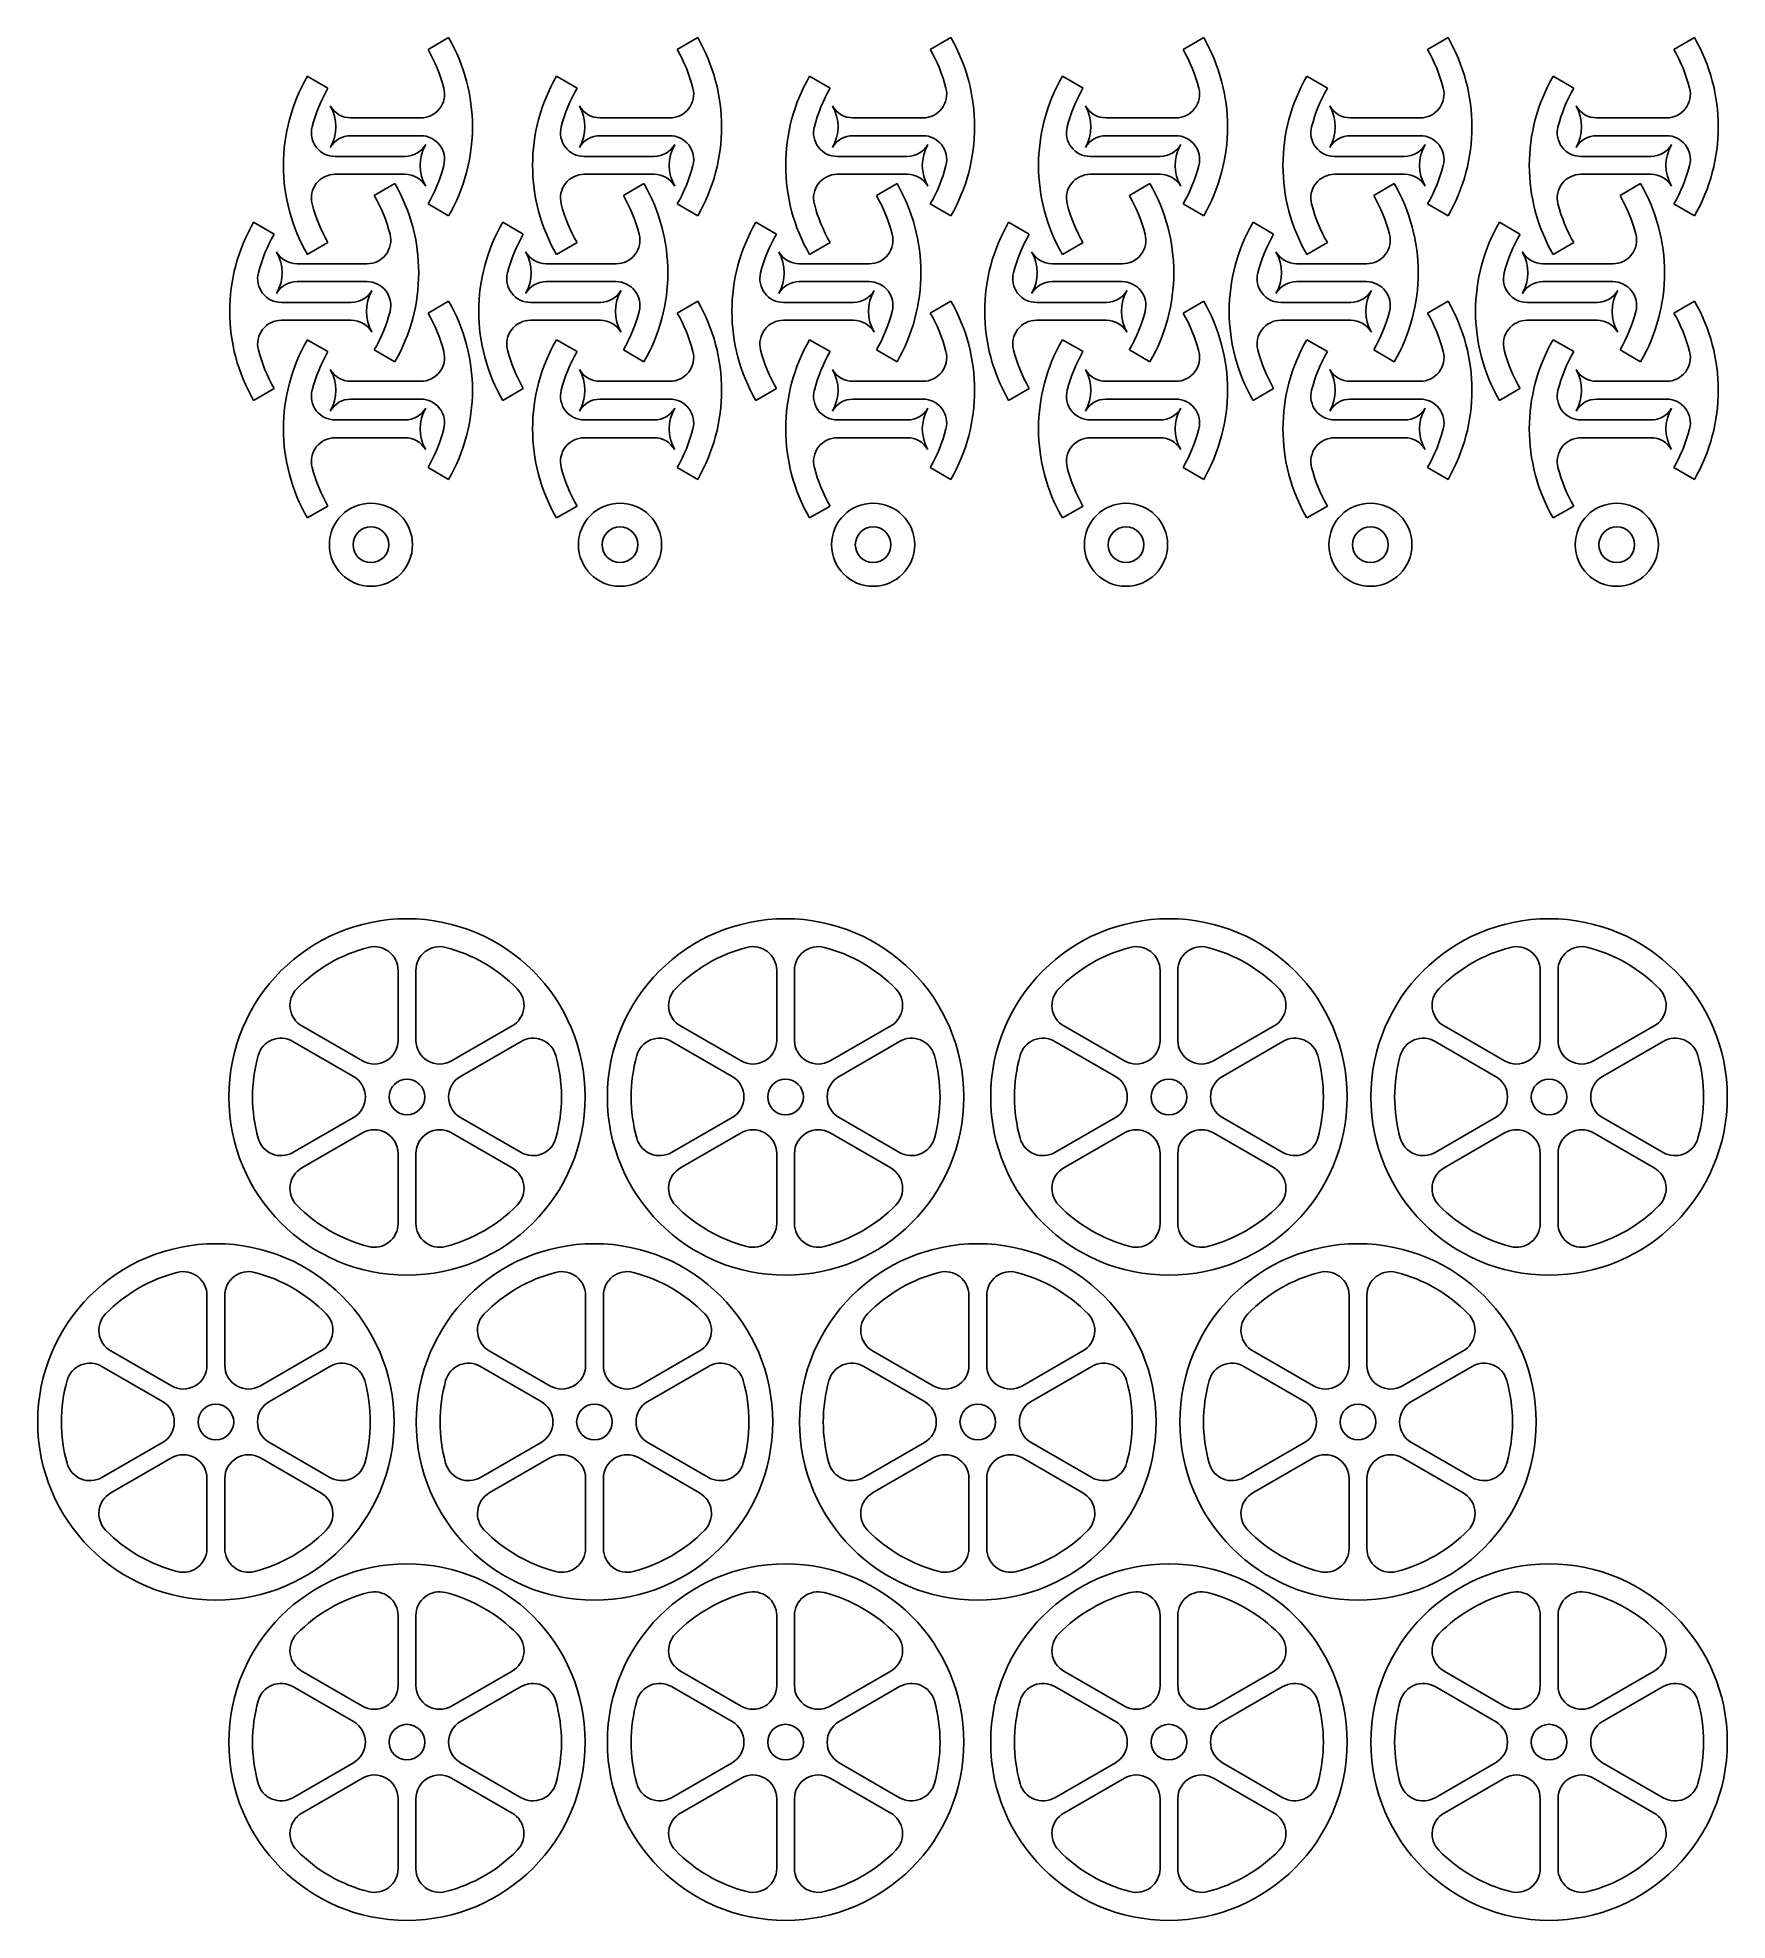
# Model space of a CAD drawing. Header units: millimetres. Extents: x 2940 to 3225, y 1374 to 1691.
import ezdxf

# ---------------------------------------------------------------- set-up
doc = ezdxf.new("R2010")
doc.units = ezdxf.units.MM

msp = doc.modelspace()

# ---------------------------------------------------------------- linework, layer by layer
for p, q in [((3006.17, 1688.88), (3009.63, 1690.88)), ((3048.1, 1688.88), (3051.57, 1690.88)), ((3090.71, 1688.88), (3094.17, 1690.88)), ((3133.28, 1688.88), (3136.74, 1690.88)), ((3174.42, 1688.88), (3177.88, 1690.88)), ((3215.89, 1688.88), (3219.35, 1690.88)), ((2989.32, 1682.38), (2985.85, 1684.38)), ((3031.25, 1682.38), (3027.79, 1684.38)), ((3073.86, 1682.38), (3070.39, 1684.38)), ((3116.43, 1682.38), (3112.96, 1684.38)), ((3157.57, 1682.38), (3154.1, 1684.38)), ((3199.04, 1682.38), (3195.57, 1684.38)), ((3004.95, 1677.38), (2993.18, 1677.38)), ((3046.89, 1677.38), (3035.11, 1677.38)), ((3089.49, 1677.38), (3077.72, 1677.38)), ((3132.06, 1677.38), (3120.29, 1677.38)), ((3173.2, 1677.38), (3161.43, 1677.38)), ((3214.67, 1677.38), (3202.9, 1677.38)), ((2993.18, 1674.38), (3004.95, 1674.38)), ((3035.11, 1674.38), (3046.89, 1674.38)), ((3077.72, 1674.38), (3089.49, 1674.38)), ((3120.29, 1674.38), (3132.06, 1674.38)), ((3161.43, 1674.38), (3173.2, 1674.38)), ((3202.9, 1674.38), (3214.67, 1674.38)), ((2990.53, 1670.88), (3002.31, 1670.88)), ((3032.47, 1670.88), (3044.24, 1670.88)), ((3075.07, 1670.88), (3086.85, 1670.88)), ((3117.64, 1670.88), (3129.42, 1670.88)), ((3158.78, 1670.88), (3170.56, 1670.88)), ((3200.25, 1670.88), (3212.03, 1670.88)), ((3002.31, 1667.88), (2990.53, 1667.88)), ((3044.24, 1667.88), (3032.47, 1667.88)), ((3086.85, 1667.88), (3075.07, 1667.88)), ((3129.42, 1667.88), (3117.64, 1667.88)), ((3170.56, 1667.88), (3158.78, 1667.88)), ((3212.03, 1667.88), (3200.25, 1667.88)), ((2997.12, 1664.31), (3000.58, 1666.31)), ((3039.05, 1664.31), (3042.52, 1666.31)), ((3081.66, 1664.31), (3085.12, 1666.31)), ((3124.23, 1664.31), (3127.69, 1666.31)), ((3165.37, 1664.31), (3168.83, 1666.31)), ((3206.84, 1664.31), (3210.3, 1666.31)), ((3006.17, 1662.88), (3009.63, 1660.88)), ((3048.1, 1662.88), (3051.57, 1660.88)), ((3090.71, 1662.88), (3094.17, 1660.88)), ((3133.28, 1662.88), (3136.74, 1660.88)), ((3174.42, 1662.88), (3177.88, 1660.88)), ((3215.89, 1662.88), (3219.35, 1660.88)), ((2980.27, 1657.81), (2976.81, 1659.81)), ((3022.2, 1657.81), (3018.74, 1659.81)), ((3064.81, 1657.81), (3061.35, 1659.81)), ((3107.38, 1657.81), (3103.91, 1659.81)), ((3148.52, 1657.81), (3145.06, 1659.81)), ((3189.99, 1657.81), (3186.53, 1659.81)), ((2989.32, 1656.38), (2985.85, 1654.38)), ((3031.25, 1656.38), (3027.79, 1654.38)), ((3073.86, 1656.38), (3070.39, 1654.38)), ((3116.43, 1656.38), (3112.96, 1654.38)), ((3157.57, 1656.38), (3154.1, 1654.38)), ((3199.04, 1656.38), (3195.57, 1654.38)), ((2995.9, 1652.81), (2984.13, 1652.81)), ((3037.84, 1652.81), (3026.06, 1652.81)), ((3080.44, 1652.81), (3068.67, 1652.81)), ((3123.01, 1652.81), (3111.24, 1652.81)), ((3164.15, 1652.81), (3152.38, 1652.81)), ((3205.62, 1652.81), (3193.85, 1652.81)), ((2984.13, 1649.81), (2995.9, 1649.81)), ((3026.06, 1649.81), (3037.84, 1649.81)), ((3068.67, 1649.81), (3080.44, 1649.81)), ((3111.24, 1649.81), (3123.01, 1649.81)), ((3152.38, 1649.81), (3164.15, 1649.81)), ((3193.85, 1649.81), (3205.62, 1649.81)), ((2981.49, 1646.31), (2993.26, 1646.31)), ((3006.17, 1644.53), (3009.63, 1646.53)), ((3023.42, 1646.31), (3035.19, 1646.31)), ((3048.1, 1644.53), (3051.57, 1646.53)), ((3066.03, 1646.31), (3077.8, 1646.31)), ((3090.71, 1644.53), (3094.17, 1646.53)), ((3108.59, 1646.31), (3120.37, 1646.31)), ((3133.28, 1644.53), (3136.74, 1646.53)), ((3149.73, 1646.31), (3161.51, 1646.31)), ((3174.42, 1644.53), (3177.88, 1646.53)), ((3191.21, 1646.31), (3202.98, 1646.31)), ((3215.89, 1644.53), (3219.35, 1646.53)), ((2993.26, 1643.31), (2981.49, 1643.31)), ((3035.19, 1643.31), (3023.42, 1643.31)), ((3077.8, 1643.31), (3066.03, 1643.31)), ((3120.37, 1643.31), (3108.59, 1643.31)), ((3161.51, 1643.31), (3149.73, 1643.31)), ((3202.98, 1643.31), (3191.21, 1643.31)), ((2989.32, 1638.03), (2985.85, 1640.03)), ((3031.25, 1638.03), (3027.79, 1640.03)), ((3073.86, 1638.03), (3070.39, 1640.03)), ((3116.43, 1638.03), (3112.96, 1640.03)), ((3157.57, 1638.03), (3154.1, 1640.03)), ((3199.04, 1638.03), (3195.57, 1640.03)), ((2997.12, 1638.31), (3000.58, 1636.31)), ((3039.05, 1638.31), (3042.52, 1636.31)), ((3081.66, 1638.31), (3085.12, 1636.31)), ((3124.23, 1638.31), (3127.69, 1636.31)), ((3165.37, 1638.31), (3168.83, 1636.31)), ((3206.84, 1638.31), (3210.3, 1636.31)), ((3004.95, 1633.03), (2993.18, 1633.03)), ((3046.89, 1633.03), (3035.11, 1633.03)), ((3089.49, 1633.03), (3077.72, 1633.03)), ((3132.06, 1633.03), (3120.29, 1633.03)), ((3173.2, 1633.03), (3161.43, 1633.03)), ((3214.67, 1633.03), (3202.9, 1633.03)), ((2980.27, 1631.81), (2976.81, 1629.81)), ((2993.18, 1630.03), (3004.95, 1630.03)), ((3022.2, 1631.81), (3018.74, 1629.81)), ((3035.11, 1630.03), (3046.89, 1630.03)), ((3064.81, 1631.81), (3061.35, 1629.81)), ((3077.72, 1630.03), (3089.49, 1630.03)), ((3107.38, 1631.81), (3103.91, 1629.81)), ((3120.29, 1630.03), (3132.06, 1630.03)), ((3148.52, 1631.81), (3145.06, 1629.81)), ((3161.43, 1630.03), (3173.2, 1630.03)), ((3189.99, 1631.81), (3186.53, 1629.81)), ((3202.9, 1630.03), (3214.67, 1630.03)), ((2990.53, 1626.53), (3002.31, 1626.53)), ((3032.47, 1626.53), (3044.24, 1626.53)), ((3075.07, 1626.53), (3086.85, 1626.53)), ((3117.64, 1626.53), (3129.42, 1626.53)), ((3158.78, 1626.53), (3170.56, 1626.53)), ((3200.25, 1626.53), (3212.03, 1626.53)), ((3002.31, 1623.53), (2990.53, 1623.53)), ((3044.24, 1623.53), (3032.47, 1623.53)), ((3086.85, 1623.53), (3075.07, 1623.53)), ((3129.42, 1623.53), (3117.64, 1623.53)), ((3170.56, 1623.53), (3158.78, 1623.53)), ((3212.03, 1623.53), (3200.25, 1623.53)), ((3006.17, 1618.53), (3009.63, 1616.53)), ((3048.1, 1618.53), (3051.57, 1616.53)), ((3090.71, 1618.53), (3094.17, 1616.53)), ((3133.28, 1618.53), (3136.74, 1616.53)), ((3174.42, 1618.53), (3177.88, 1616.53)), ((3215.89, 1618.53), (3219.35, 1616.53)), ((2989.32, 1612.03), (2985.85, 1610.03)), ((3031.25, 1612.03), (3027.79, 1610.03)), ((3073.86, 1612.03), (3070.39, 1610.03)), ((3116.43, 1612.03), (3112.96, 1610.03)), ((3157.57, 1612.03), (3154.1, 1610.03)), ((3199.04, 1612.03), (3195.57, 1610.03))]:
    msp.add_line(p, q)
at = {"color": 1}
for points in [[(2984.08, 1530.78, -0.136294), (2996.13, 1537.74, -0.490314), (3001.13, 1533.87), (3001.13, 1522.09, -0.267949), (2999.13, 1518.63, -0.267949), (2995.13, 1518.63), (2984.93, 1524.51, -0.490314)], [(3021.18, 1530.78, -0.490314), (3020.33, 1524.51), (3010.13, 1518.63, -0.267949), (3006.13, 1518.63, -0.267949), (3004.13, 1522.09), (3004.13, 1533.87, -0.490314), (3009.13, 1537.74, -0.136294)], [(3047.81, 1530.78, -0.136294), (3059.86, 1537.74, -0.490314), (3064.86, 1533.87), (3064.86, 1522.09, -0.267949), (3062.86, 1518.63, -0.267949), (3058.86, 1518.63), (3048.66, 1524.51, -0.490314)], [(3084.91, 1530.78, -0.490314), (3084.06, 1524.51), (3073.86, 1518.63, -0.267949), (3069.86, 1518.63, -0.267949), (3067.86, 1522.09), (3067.86, 1533.87, -0.490314), (3072.86, 1537.74, -0.136294)], [(3112.34, 1530.78, -0.136294), (3124.39, 1537.74, -0.490314), (3129.39, 1533.87), (3129.39, 1522.09, -0.267949), (3127.39, 1518.63, -0.267949), (3123.39, 1518.63), (3113.19, 1524.51, -0.490314)], [(3149.44, 1530.78, -0.490314), (3148.59, 1524.51), (3138.39, 1518.63, -0.267949), (3134.39, 1518.63, -0.267949), (3132.39, 1522.09), (3132.39, 1533.87, -0.490314), (3137.39, 1537.74, -0.136294)], [(3176.34, 1530.78, -0.136294), (3188.39, 1537.74, -0.490314), (3193.39, 1533.87), (3193.39, 1522.09, -0.267949), (3191.39, 1518.63, -0.267949), (3187.39, 1518.63), (3177.2, 1524.51, -0.490314)], [(3213.45, 1530.78, -0.490314), (3212.59, 1524.51), (3202.39, 1518.63, -0.267949), (3198.39, 1518.63, -0.267949), (3196.39, 1522.09), (3196.39, 1533.87, -0.490314), (3201.39, 1537.74, -0.136294)], [(2977.58, 1505.61, -0.136294), (2977.58, 1519.52, -0.490314), (2983.43, 1521.92), (2993.63, 1516.03, -0.267949), (2995.63, 1512.56, -0.267949), (2993.63, 1509.1), (2983.43, 1503.21, -0.490314)], [(3027.68, 1519.52, -0.136294), (3027.68, 1505.61, -0.490314), (3021.83, 1503.21), (3011.63, 1509.1, -0.267949), (3009.63, 1512.56, -0.267949), (3011.63, 1516.03), (3021.83, 1521.92, -0.490314)], [(3041.31, 1505.61, -0.136294), (3041.31, 1519.52, -0.490314), (3047.16, 1521.92), (3057.36, 1516.03, -0.267949), (3059.36, 1512.56, -0.267949), (3057.36, 1509.1), (3047.16, 1503.21, -0.490314)], [(3091.41, 1519.52, -0.136294), (3091.41, 1505.61, -0.490314), (3085.56, 1503.21), (3075.36, 1509.1, -0.267949), (3073.36, 1512.56, -0.267949), (3075.36, 1516.03), (3085.56, 1521.92, -0.490314)], [(3105.84, 1505.61, -0.136294), (3105.84, 1519.52, -0.490314), (3111.69, 1521.92), (3121.89, 1516.03, -0.267949), (3123.89, 1512.56, -0.267949), (3121.89, 1509.1), (3111.69, 1503.21, -0.490314)], [(3155.94, 1519.52, -0.136294), (3155.94, 1505.61, -0.490314), (3150.09, 1503.21), (3139.89, 1509.1, -0.267949), (3137.89, 1512.56, -0.267949), (3139.89, 1516.03), (3150.09, 1521.92, -0.490314)], [(3169.84, 1505.61, -0.136294), (3169.84, 1519.52, -0.490314), (3175.7, 1521.92), (3185.89, 1516.03, -0.267949), (3187.89, 1512.56, -0.267949), (3185.89, 1509.1), (3175.7, 1503.21, -0.490314)], [(3219.95, 1519.52, -0.136294), (3219.95, 1505.61, -0.490314), (3214.09, 1503.21), (3203.89, 1509.1, -0.267949), (3201.89, 1512.56, -0.267949), (3203.89, 1516.03), (3214.09, 1521.92, -0.490314)], [(2984.08, 1494.35, -0.490314), (2984.93, 1500.62), (2995.13, 1506.5, -0.267949), (2999.13, 1506.5, -0.267949), (3001.13, 1503.04), (3001.13, 1491.26, -0.490314), (2996.13, 1487.39, -0.136294)], [(3021.18, 1494.35, -0.136294), (3009.13, 1487.39, -0.490314), (3004.13, 1491.26), (3004.13, 1503.04, -0.267949), (3006.13, 1506.5, -0.267949), (3010.13, 1506.5), (3020.33, 1500.62, -0.490314)], [(3047.81, 1494.35, -0.490314), (3048.66, 1500.62), (3058.86, 1506.5, -0.267949), (3062.86, 1506.5, -0.267949), (3064.86, 1503.04), (3064.86, 1491.26, -0.490314), (3059.86, 1487.39, -0.136294)], [(3084.91, 1494.35, -0.136294), (3072.86, 1487.39, -0.490314), (3067.86, 1491.26), (3067.86, 1503.04, -0.267949), (3069.86, 1506.5, -0.267949), (3073.86, 1506.5), (3084.06, 1500.62, -0.490314)], [(3112.34, 1494.35, -0.490314), (3113.19, 1500.62), (3123.39, 1506.5, -0.267949), (3127.39, 1506.5, -0.267949), (3129.39, 1503.04), (3129.39, 1491.26, -0.490314), (3124.39, 1487.39, -0.136294)], [(3149.44, 1494.35, -0.136294), (3137.39, 1487.39, -0.490314), (3132.39, 1491.26), (3132.39, 1503.04, -0.267949), (3134.39, 1506.5, -0.267949), (3138.39, 1506.5), (3148.59, 1500.62, -0.490314)], [(3176.34, 1494.35, -0.490314), (3177.2, 1500.62), (3187.39, 1506.5, -0.267949), (3191.39, 1506.5, -0.267949), (3193.39, 1503.04), (3193.39, 1491.26, -0.490314), (3188.39, 1487.39, -0.136294)], [(3213.45, 1494.35, -0.136294), (3201.39, 1487.39, -0.490314), (3196.39, 1491.26), (3196.39, 1503.04, -0.267949), (3198.39, 1506.5, -0.267949), (3202.39, 1506.5), (3212.59, 1500.62, -0.490314)], [(2951.9, 1476.07, -0.136294), (2963.96, 1483.03, -0.490314), (2968.96, 1479.16), (2968.96, 1467.38, -0.267949), (2966.96, 1463.92, -0.267949), (2962.96, 1463.92), (2952.76, 1469.8, -0.490314)], [(2989.01, 1476.07, -0.490314), (2988.15, 1469.8), (2977.96, 1463.92, -0.267949), (2973.96, 1463.92, -0.267949), (2971.96, 1467.38), (2971.96, 1479.16, -0.490314), (2976.96, 1483.03, -0.136294)], [(3015.64, 1476.07, -0.136294), (3027.69, 1483.03, -0.490314), (3032.69, 1479.16), (3032.69, 1467.38, -0.267949), (3030.69, 1463.92, -0.267949), (3026.69, 1463.92), (3016.49, 1469.8, -0.490314)], [(3052.74, 1476.07, -0.490314), (3051.89, 1469.8), (3041.69, 1463.92, -0.267949), (3037.69, 1463.92, -0.267949), (3035.69, 1467.38), (3035.69, 1479.16, -0.490314), (3040.69, 1483.03, -0.136294)], [(3080.16, 1476.07, -0.136294), (3092.22, 1483.03, -0.490314), (3097.22, 1479.16), (3097.22, 1467.38, -0.267949), (3095.22, 1463.92, -0.267949), (3091.22, 1463.92), (3081.02, 1469.8, -0.490314)], [(3117.27, 1476.07, -0.490314), (3116.41, 1469.8), (3106.22, 1463.92, -0.267949), (3102.22, 1463.92, -0.267949), (3100.22, 1467.38), (3100.22, 1479.16, -0.490314), (3105.22, 1483.03, -0.136294)], [(3144.17, 1476.07, -0.136294), (3156.22, 1483.03, -0.490314), (3161.22, 1479.16), (3161.22, 1467.38, -0.267949), (3159.22, 1463.92, -0.267949), (3155.22, 1463.92), (3145.02, 1469.8, -0.490314)], [(3181.27, 1476.07, -0.490314), (3180.42, 1469.8), (3170.22, 1463.92, -0.267949), (3166.22, 1463.92, -0.267949), (3164.22, 1467.38), (3164.22, 1479.16, -0.490314), (3169.22, 1483.03, -0.136294)], [(2945.4, 1450.9, -0.136294), (2945.4, 1464.81, -0.490314), (2951.26, 1467.21), (2961.46, 1461.32, -0.267949), (2963.46, 1457.85, -0.267949), (2961.46, 1454.39), (2951.26, 1448.5, -0.490314)], [(2995.51, 1464.81, -0.136294), (2995.51, 1450.9, -0.490314), (2989.65, 1448.5), (2979.46, 1454.39, -0.267949), (2977.46, 1457.85, -0.267949), (2979.46, 1461.32), (2989.65, 1467.21, -0.490314)], [(3009.14, 1450.9, -0.136294), (3009.14, 1464.81, -0.490314), (3014.99, 1467.21), (3025.19, 1461.32, -0.267949), (3027.19, 1457.85, -0.267949), (3025.19, 1454.39), (3014.99, 1448.5, -0.490314)], [(3059.24, 1464.81, -0.136294), (3059.24, 1450.9, -0.490314), (3053.39, 1448.5), (3043.19, 1454.39, -0.267949), (3041.19, 1457.85, -0.267949), (3043.19, 1461.32), (3053.39, 1467.21, -0.490314)], [(3073.66, 1450.9, -0.136294), (3073.66, 1464.81, -0.490314), (3079.52, 1467.21), (3089.72, 1461.32, -0.267949), (3091.72, 1457.85, -0.267949), (3089.72, 1454.39), (3079.52, 1448.5, -0.490314)], [(3123.77, 1464.81, -0.136294), (3123.77, 1450.9, -0.490314), (3117.91, 1448.5), (3107.72, 1454.39, -0.267949), (3105.72, 1457.85, -0.267949), (3107.72, 1461.32), (3117.91, 1467.21, -0.490314)], [(3137.67, 1450.9, -0.136294), (3137.67, 1464.81, -0.490314), (3143.52, 1467.21), (3153.72, 1461.32, -0.267949), (3155.72, 1457.85, -0.267949), (3153.72, 1454.39), (3143.52, 1448.5, -0.490314)], [(3187.77, 1464.81, -0.136294), (3187.77, 1450.9, -0.490314), (3181.92, 1448.5), (3171.72, 1454.39, -0.267949), (3169.72, 1457.85, -0.267949), (3171.72, 1461.32), (3181.92, 1467.21, -0.490314)], [(2951.9, 1439.64, -0.490314), (2952.76, 1445.91), (2962.96, 1451.79, -0.267949), (2966.96, 1451.79, -0.267949), (2968.96, 1448.33), (2968.96, 1436.55, -0.490314), (2963.96, 1432.68, -0.136294)], [(2989.01, 1439.64, -0.136294), (2976.96, 1432.68, -0.490314), (2971.96, 1436.55), (2971.96, 1448.33, -0.267949), (2973.96, 1451.79, -0.267949), (2977.96, 1451.79), (2988.15, 1445.91, -0.490314)], [(3015.64, 1439.64, -0.490314), (3016.49, 1445.91), (3026.69, 1451.79, -0.267949), (3030.69, 1451.79, -0.267949), (3032.69, 1448.33), (3032.69, 1436.55, -0.490314), (3027.69, 1432.68, -0.136294)], [(3052.74, 1439.64, -0.136294), (3040.69, 1432.68, -0.490314), (3035.69, 1436.55), (3035.69, 1448.33, -0.267949), (3037.69, 1451.79, -0.267949), (3041.69, 1451.79), (3051.89, 1445.91, -0.490314)], [(3080.16, 1439.64, -0.490314), (3081.02, 1445.91), (3091.22, 1451.79, -0.267949), (3095.22, 1451.79, -0.267949), (3097.22, 1448.33), (3097.22, 1436.55, -0.490314), (3092.22, 1432.68, -0.136294)], [(3117.27, 1439.64, -0.136294), (3105.22, 1432.68, -0.490314), (3100.22, 1436.55), (3100.22, 1448.33, -0.267949), (3102.22, 1451.79, -0.267949), (3106.22, 1451.79), (3116.41, 1445.91, -0.490314)], [(3144.17, 1439.64, -0.490314), (3145.02, 1445.91), (3155.22, 1451.79, -0.267949), (3159.22, 1451.79, -0.267949), (3161.22, 1448.33), (3161.22, 1436.55, -0.490314), (3156.22, 1432.68, -0.136294)], [(3181.27, 1439.64, -0.136294), (3169.22, 1432.68, -0.490314), (3164.22, 1436.55), (3164.22, 1448.33, -0.267949), (3166.22, 1451.79, -0.267949), (3170.22, 1451.79), (3180.42, 1445.91, -0.490314)], [(2984.08, 1422.17, -0.136294), (2996.13, 1429.13, -0.490314), (3001.13, 1425.25), (3001.13, 1413.48, -0.267949), (2999.13, 1410.01, -0.267949), (2995.13, 1410.01), (2984.93, 1415.9, -0.490314)], [(3021.18, 1422.17, -0.490314), (3020.33, 1415.9), (3010.13, 1410.01, -0.267949), (3006.13, 1410.01, -0.267949), (3004.13, 1413.48), (3004.13, 1425.25, -0.490314), (3009.13, 1429.13, -0.136294)], [(3047.81, 1422.17, -0.136294), (3059.86, 1429.13, -0.490314), (3064.86, 1425.25), (3064.86, 1413.48, -0.267949), (3062.86, 1410.01, -0.267949), (3058.86, 1410.01), (3048.66, 1415.9, -0.490314)], [(3084.91, 1422.17, -0.490314), (3084.06, 1415.9), (3073.86, 1410.01, -0.267949), (3069.86, 1410.01, -0.267949), (3067.86, 1413.48), (3067.86, 1425.25, -0.490314), (3072.86, 1429.13, -0.136294)], [(3112.34, 1422.17, -0.136294), (3124.39, 1429.13, -0.490314), (3129.39, 1425.25), (3129.39, 1413.48, -0.267949), (3127.39, 1410.01, -0.267949), (3123.39, 1410.01), (3113.19, 1415.9, -0.490314)], [(3149.44, 1422.17, -0.490314), (3148.59, 1415.9), (3138.39, 1410.01, -0.267949), (3134.39, 1410.01, -0.267949), (3132.39, 1413.48), (3132.39, 1425.25, -0.490314), (3137.39, 1429.13, -0.136294)], [(3176.34, 1422.17, -0.136294), (3188.39, 1429.13, -0.490314), (3193.39, 1425.25), (3193.39, 1413.48, -0.267949), (3191.39, 1410.01, -0.267949), (3187.39, 1410.01), (3177.2, 1415.9, -0.490314)], [(3213.45, 1422.17, -0.490314), (3212.59, 1415.9), (3202.39, 1410.01, -0.267949), (3198.39, 1410.01, -0.267949), (3196.39, 1413.48), (3196.39, 1425.25, -0.490314), (3201.39, 1429.13, -0.136294)], [(2977.58, 1396.99, -0.136294), (2977.58, 1410.91, -0.490314), (2983.43, 1413.3), (2993.63, 1407.42, -0.267949), (2995.63, 1403.95, -0.267949), (2993.63, 1400.49), (2983.43, 1394.6, -0.490314)], [(3027.68, 1410.91, -0.136294), (3027.68, 1396.99, -0.490314), (3021.83, 1394.6), (3011.63, 1400.49, -0.267949), (3009.63, 1403.95, -0.267949), (3011.63, 1407.42), (3021.83, 1413.3, -0.490314)], [(3041.31, 1396.99, -0.136294), (3041.31, 1410.91, -0.490314), (3047.16, 1413.3), (3057.36, 1407.42, -0.267949), (3059.36, 1403.95, -0.267949), (3057.36, 1400.49), (3047.16, 1394.6, -0.490314)], [(3091.41, 1410.91, -0.136294), (3091.41, 1396.99, -0.490314), (3085.56, 1394.6), (3075.36, 1400.49, -0.267949), (3073.36, 1403.95, -0.267949), (3075.36, 1407.42), (3085.56, 1413.3, -0.490314)], [(3105.84, 1396.99, -0.136294), (3105.84, 1410.91, -0.490314), (3111.69, 1413.3), (3121.89, 1407.42, -0.267949), (3123.89, 1403.95, -0.267949), (3121.89, 1400.49), (3111.69, 1394.6, -0.490314)], [(3155.94, 1410.91, -0.136294), (3155.94, 1396.99, -0.490314), (3150.09, 1394.6), (3139.89, 1400.49, -0.267949), (3137.89, 1403.95, -0.267949), (3139.89, 1407.42), (3150.09, 1413.3, -0.490314)], [(3169.84, 1396.99, -0.136294), (3169.84, 1410.91, -0.490314), (3175.7, 1413.3), (3185.89, 1407.42, -0.267949), (3187.89, 1403.95, -0.267949), (3185.89, 1400.49), (3175.7, 1394.6, -0.490314)], [(3219.95, 1410.91, -0.136294), (3219.95, 1396.99, -0.490314), (3214.09, 1394.6), (3203.89, 1400.49, -0.267949), (3201.89, 1403.95, -0.267949), (3203.89, 1407.42), (3214.09, 1413.3, -0.490314)], [(2984.08, 1385.74, -0.490314), (2984.93, 1392), (2995.13, 1397.89, -0.267949), (2999.13, 1397.89, -0.267949), (3001.13, 1394.43), (3001.13, 1382.65, -0.490314), (2996.13, 1378.78, -0.136294)], [(3021.18, 1385.74, -0.136294), (3009.13, 1378.78, -0.490314), (3004.13, 1382.65), (3004.13, 1394.43, -0.267949), (3006.13, 1397.89, -0.267949), (3010.13, 1397.89), (3020.33, 1392, -0.490314)], [(3047.81, 1385.74, -0.490314), (3048.66, 1392), (3058.86, 1397.89, -0.267949), (3062.86, 1397.89, -0.267949), (3064.86, 1394.43), (3064.86, 1382.65, -0.490314), (3059.86, 1378.78, -0.136294)], [(3084.91, 1385.74, -0.136294), (3072.86, 1378.78, -0.490314), (3067.86, 1382.65), (3067.86, 1394.43, -0.267949), (3069.86, 1397.89, -0.267949), (3073.86, 1397.89), (3084.06, 1392, -0.490314)], [(3112.34, 1385.74, -0.490314), (3113.19, 1392), (3123.39, 1397.89, -0.267949), (3127.39, 1397.89, -0.267949), (3129.39, 1394.43), (3129.39, 1382.65, -0.490314), (3124.39, 1378.78, -0.136294)], [(3149.44, 1385.74, -0.136294), (3137.39, 1378.78, -0.490314), (3132.39, 1382.65), (3132.39, 1394.43, -0.267949), (3134.39, 1397.89, -0.267949), (3138.39, 1397.89), (3148.59, 1392, -0.490314)], [(3176.34, 1385.74, -0.490314), (3177.2, 1392), (3187.39, 1397.89, -0.267949), (3191.39, 1397.89, -0.267949), (3193.39, 1394.43), (3193.39, 1382.65, -0.490314), (3188.39, 1378.78, -0.136294)], [(3213.45, 1385.74, -0.136294), (3201.39, 1378.78, -0.490314), (3196.39, 1382.65), (3196.39, 1394.43, -0.267949), (3198.39, 1397.89, -0.267949), (3202.39, 1397.89), (3212.59, 1392, -0.490314)]]:
    msp.add_lwpolyline(points, format="xyb", close=True, dxfattribs=at)
for centre, radius in [((2996.56, 1605.52), 7), ((3038.49, 1605.52), 7), ((3081.1, 1605.52), 7), ((3123.66, 1605.52), 7), ((3164.81, 1605.52), 7), ((3206.28, 1605.52), 7), ((2996.56, 1605.52), 3), ((3038.49, 1605.52), 3), ((3081.1, 1605.52), 3), ((3123.66, 1605.52), 3), ((3164.81, 1605.52), 3), ((3206.28, 1605.52), 3)]:
    msp.add_circle(centre, radius)
for centre in [(3002.63, 1512.56), (3066.36, 1512.56), (3130.89, 1512.56), (3194.89, 1512.56), (2970.46, 1457.85), (3034.19, 1457.85), (3098.72, 1457.85), (3162.72, 1457.85), (3002.63, 1403.95), (3066.36, 1403.95), (3130.89, 1403.95), (3194.89, 1403.95)]:
    msp.add_circle(centre, 30, dxfattribs=at)
at = {"color": 240, "true_color": 0xed1f24}
for centre in [(3002.63, 1512.56), (3066.36, 1512.56), (3130.89, 1512.56), (3194.89, 1512.56), (2970.46, 1457.85), (3034.19, 1457.85), (3098.72, 1457.85), (3162.72, 1457.85), (3002.63, 1403.95), (3066.36, 1403.95), (3130.89, 1403.95), (3194.89, 1403.95)]:
    msp.add_circle(centre, 3, dxfattribs=at)
for centre, radius, start, end in [((2983.65, 1675.88), 30, 330, 30), ((3025.59, 1675.88), 30, 330, 30), ((3068.19, 1675.88), 30, 330, 30), ((3110.76, 1675.88), 30, 330, 30), ((3151.9, 1675.88), 30, 330, 30), ((3193.37, 1675.88), 30, 330, 30), ((2983.65, 1675.88), 26, 14.4775, 30), ((3025.59, 1675.88), 26, 14.4775, 30), ((3068.19, 1675.88), 26, 14.4775, 30), ((3110.76, 1675.88), 26, 14.4775, 30), ((3151.9, 1675.88), 26, 14.4775, 30), ((3193.37, 1675.88), 26, 14.4775, 30), ((3011.84, 1669.38), 30, 150, 210), ((3053.77, 1669.38), 30, 150, 210), ((3096.38, 1669.38), 30, 150, 210), ((3138.94, 1669.38), 30, 150, 210), ((3180.09, 1669.38), 30, 150, 210), ((3221.56, 1669.38), 30, 150, 210), ((3011.84, 1669.38), 26, 150, 165.5225), ((3004.95, 1681.38), 4, 270, 14.4775), ((3053.77, 1669.38), 26, 150, 165.5225), ((3046.89, 1681.38), 4, 270, 14.4775), ((3096.38, 1669.38), 26, 150, 165.5225), ((3089.49, 1681.38), 4, 270, 14.4775), ((3138.94, 1669.38), 26, 150, 165.5225), ((3132.06, 1681.38), 4, 270, 14.4775), ((3180.09, 1669.38), 26, 150, 165.5225), ((3173.2, 1681.38), 4, 270, 14.4775), ((3221.56, 1669.38), 26, 150, 165.5225), ((3214.67, 1681.38), 4, 270, 14.4775), ((2993.18, 1681.38), 4, 210, 270), ((2983.65, 1675.88), 7, 330, 30), ((3035.11, 1681.38), 4, 210, 270), ((3025.59, 1675.88), 7, 330, 30), ((3077.72, 1681.38), 4, 210, 270), ((3068.19, 1675.88), 7, 330, 30), ((3120.29, 1681.38), 4, 210, 270), ((3110.76, 1675.88), 7, 330, 30), ((3161.43, 1681.38), 4, 210, 270), ((3151.9, 1675.88), 7, 330, 30), ((3202.9, 1681.38), 4, 210, 270), ((3193.37, 1675.88), 7, 330, 30), ((2990.53, 1674.88), 4, 165.5225, 270), ((2993.18, 1670.38), 4, 90, 150), ((3004.95, 1670.38), 4, 345.5225, 90), ((3032.47, 1674.88), 4, 165.5225, 270), ((3035.11, 1670.38), 4, 90, 150), ((3046.89, 1670.38), 4, 345.5225, 90), ((3075.07, 1674.88), 4, 165.5225, 270), ((3077.72, 1670.38), 4, 90, 150), ((3089.49, 1670.38), 4, 345.5225, 90), ((3117.64, 1674.88), 4, 165.5225, 270), ((3120.29, 1670.38), 4, 90, 150), ((3132.06, 1670.38), 4, 345.5225, 90), ((3158.78, 1674.88), 4, 165.5225, 270), ((3161.43, 1670.38), 4, 90, 150), ((3173.2, 1670.38), 4, 345.5225, 90), ((3200.25, 1674.88), 4, 165.5225, 270), ((3202.9, 1670.38), 4, 90, 150), ((3214.67, 1670.38), 4, 345.5225, 90), ((3002.31, 1674.88), 4, 270, 330), ((3011.84, 1669.38), 7, 150, 210), ((3044.24, 1674.88), 4, 270, 330), ((3053.77, 1669.38), 7, 150, 210), ((3086.85, 1674.88), 4, 270, 330), ((3096.38, 1669.38), 7, 150, 210), ((3129.42, 1674.88), 4, 270, 330), ((3138.94, 1669.38), 7, 150, 210), ((3170.56, 1674.88), 4, 270, 330), ((3180.09, 1669.38), 7, 150, 210), ((3212.03, 1674.88), 4, 270, 330), ((3221.56, 1669.38), 7, 150, 210), ((2990.53, 1663.88), 4, 90, 194.4775), ((3002.31, 1663.88), 4, 30, 90), ((2983.65, 1675.88), 26, 330, 345.5225), ((3032.47, 1663.88), 4, 90, 194.4775), ((3044.24, 1663.88), 4, 30, 90), ((3025.59, 1675.88), 26, 330, 345.5225), ((3075.07, 1663.88), 4, 90, 194.4775), ((3086.85, 1663.88), 4, 30, 90), ((3068.19, 1675.88), 26, 330, 345.5225), ((3117.64, 1663.88), 4, 90, 194.4775), ((3129.42, 1663.88), 4, 30, 90), ((3110.76, 1675.88), 26, 330, 345.5225), ((3158.78, 1663.88), 4, 90, 194.4775), ((3170.56, 1663.88), 4, 30, 90), ((3151.9, 1675.88), 26, 330, 345.5225), ((3200.25, 1663.88), 4, 90, 194.4775), ((3212.03, 1663.88), 4, 30, 90), ((3193.37, 1675.88), 26, 330, 345.5225), ((2974.6, 1651.31), 26, 14.4775, 30), ((2974.6, 1651.31), 30, 330, 30), ((3016.54, 1651.31), 26, 14.4775, 30), ((3016.54, 1651.31), 30, 330, 30), ((3059.14, 1651.31), 26, 14.4775, 30), ((3059.14, 1651.31), 30, 330, 30), ((3101.71, 1651.31), 26, 14.4775, 30), ((3101.71, 1651.31), 30, 330, 30), ((3142.85, 1651.31), 26, 14.4775, 30), ((3142.85, 1651.31), 30, 330, 30), ((3184.32, 1651.31), 26, 14.4775, 30), ((3184.32, 1651.31), 30, 330, 30), ((3011.84, 1669.38), 26, 194.4775, 210), ((3053.77, 1669.38), 26, 194.4775, 210), ((3096.38, 1669.38), 26, 194.4775, 210), ((3138.94, 1669.38), 26, 194.4775, 210), ((3180.09, 1669.38), 26, 194.4775, 210), ((3221.56, 1669.38), 26, 194.4775, 210), ((3002.79, 1644.81), 30, 150, 210), ((3002.79, 1644.81), 26, 150, 165.5225), ((2995.9, 1656.81), 4, 270, 14.4775), ((3044.72, 1644.81), 30, 150, 210), ((3044.72, 1644.81), 26, 150, 165.5225), ((3037.84, 1656.81), 4, 270, 14.4775), ((3087.33, 1644.81), 30, 150, 210), ((3087.33, 1644.81), 26, 150, 165.5225), ((3080.44, 1656.81), 4, 270, 14.4775), ((3129.89, 1644.81), 30, 150, 210), ((3129.89, 1644.81), 26, 150, 165.5225), ((3123.01, 1656.81), 4, 270, 14.4775), ((3171.04, 1644.81), 30, 150, 210), ((3171.04, 1644.81), 26, 150, 165.5225), ((3164.15, 1656.81), 4, 270, 14.4775), ((3212.51, 1644.81), 30, 150, 210), ((3212.51, 1644.81), 26, 150, 165.5225), ((3205.62, 1656.81), 4, 270, 14.4775), ((2984.13, 1656.81), 4, 210, 270), ((2974.6, 1651.31), 7, 330, 30), ((3026.06, 1656.81), 4, 210, 270), ((3016.54, 1651.31), 7, 330, 30), ((3068.67, 1656.81), 4, 210, 270), ((3059.14, 1651.31), 7, 330, 30), ((3111.24, 1656.81), 4, 210, 270), ((3101.71, 1651.31), 7, 330, 30), ((3152.38, 1656.81), 4, 210, 270), ((3142.85, 1651.31), 7, 330, 30), ((3193.85, 1656.81), 4, 210, 270), ((3184.32, 1651.31), 7, 330, 30), ((2981.49, 1650.31), 4, 165.5225, 270), ((3023.42, 1650.31), 4, 165.5225, 270), ((3066.03, 1650.31), 4, 165.5225, 270), ((3108.59, 1650.31), 4, 165.5225, 270), ((3149.73, 1650.31), 4, 165.5225, 270), ((3191.21, 1650.31), 4, 165.5225, 270), ((2984.13, 1645.81), 4, 90, 150), ((2993.26, 1650.31), 4, 270, 330), ((3002.79, 1644.81), 7, 150, 210), ((2995.9, 1645.81), 4, 345.5225, 90), ((3026.06, 1645.81), 4, 90, 150), ((3035.19, 1650.31), 4, 270, 330), ((3044.72, 1644.81), 7, 150, 210), ((3037.84, 1645.81), 4, 345.5225, 90), ((3068.67, 1645.81), 4, 90, 150), ((3077.8, 1650.31), 4, 270, 330), ((3087.33, 1644.81), 7, 150, 210), ((3080.44, 1645.81), 4, 345.5225, 90), ((3111.24, 1645.81), 4, 90, 150), ((3120.37, 1650.31), 4, 270, 330), ((3129.89, 1644.81), 7, 150, 210), ((3123.01, 1645.81), 4, 345.5225, 90), ((3152.38, 1645.81), 4, 90, 150), ((3161.51, 1650.31), 4, 270, 330), ((3171.04, 1644.81), 7, 150, 210), ((3164.15, 1645.81), 4, 345.5225, 90), ((3193.85, 1645.81), 4, 90, 150), ((3202.98, 1650.31), 4, 270, 330), ((3212.51, 1644.81), 7, 150, 210), ((3205.62, 1645.81), 4, 345.5225, 90), ((2983.65, 1631.53), 30, 330, 30), ((3025.59, 1631.53), 30, 330, 30), ((3068.19, 1631.53), 30, 330, 30), ((3110.76, 1631.53), 30, 330, 30), ((3151.9, 1631.53), 30, 330, 30), ((3193.37, 1631.53), 30, 330, 30), ((2981.49, 1639.31), 4, 90, 194.4775), ((2993.26, 1639.31), 4, 30, 90), ((2974.6, 1651.31), 26, 330, 345.5225), ((2983.65, 1631.53), 26, 14.4775, 30), ((3023.42, 1639.31), 4, 90, 194.4775), ((3035.19, 1639.31), 4, 30, 90), ((3016.54, 1651.31), 26, 330, 345.5225), ((3025.59, 1631.53), 26, 14.4775, 30), ((3066.03, 1639.31), 4, 90, 194.4775), ((3077.8, 1639.31), 4, 30, 90), ((3059.14, 1651.31), 26, 330, 345.5225), ((3068.19, 1631.53), 26, 14.4775, 30), ((3108.59, 1639.31), 4, 90, 194.4775), ((3120.37, 1639.31), 4, 30, 90), ((3101.71, 1651.31), 26, 330, 345.5225), ((3110.76, 1631.53), 26, 14.4775, 30), ((3149.73, 1639.31), 4, 90, 194.4775), ((3161.51, 1639.31), 4, 30, 90), ((3142.85, 1651.31), 26, 330, 345.5225), ((3151.9, 1631.53), 26, 14.4775, 30), ((3191.21, 1639.31), 4, 90, 194.4775), ((3202.98, 1639.31), 4, 30, 90), ((3184.32, 1651.31), 26, 330, 345.5225), ((3193.37, 1631.53), 26, 14.4775, 30), ((3011.84, 1625.03), 30, 150, 210), ((3053.77, 1625.03), 30, 150, 210), ((3096.38, 1625.03), 30, 150, 210), ((3138.94, 1625.03), 30, 150, 210), ((3180.09, 1625.03), 30, 150, 210), ((3221.56, 1625.03), 30, 150, 210), ((3002.79, 1644.81), 26, 194.4775, 210), ((3011.84, 1625.03), 26, 150, 165.5225), ((3004.95, 1637.03), 4, 270, 14.4775), ((3044.72, 1644.81), 26, 194.4775, 210), ((3053.77, 1625.03), 26, 150, 165.5225), ((3046.89, 1637.03), 4, 270, 14.4775), ((3087.33, 1644.81), 26, 194.4775, 210), ((3096.38, 1625.03), 26, 150, 165.5225), ((3089.49, 1637.03), 4, 270, 14.4775), ((3129.89, 1644.81), 26, 194.4775, 210), ((3138.94, 1625.03), 26, 150, 165.5225), ((3132.06, 1637.03), 4, 270, 14.4775), ((3171.04, 1644.81), 26, 194.4775, 210), ((3180.09, 1625.03), 26, 150, 165.5225), ((3173.2, 1637.03), 4, 270, 14.4775), ((3212.51, 1644.81), 26, 194.4775, 210), ((3221.56, 1625.03), 26, 150, 165.5225), ((3214.67, 1637.03), 4, 270, 14.4775), ((2993.18, 1637.03), 4, 210, 270), ((2983.65, 1631.53), 7, 330, 30), ((3035.11, 1637.03), 4, 210, 270), ((3025.59, 1631.53), 7, 330, 30), ((3077.72, 1637.03), 4, 210, 270), ((3068.19, 1631.53), 7, 330, 30), ((3120.29, 1637.03), 4, 210, 270), ((3110.76, 1631.53), 7, 330, 30), ((3161.43, 1637.03), 4, 210, 270), ((3151.9, 1631.53), 7, 330, 30), ((3202.9, 1637.03), 4, 210, 270), ((3193.37, 1631.53), 7, 330, 30), ((2990.53, 1630.53), 4, 165.5225, 270), ((2993.18, 1626.03), 4, 90, 150), ((3004.95, 1626.03), 4, 345.5225, 90), ((3032.47, 1630.53), 4, 165.5225, 270), ((3035.11, 1626.03), 4, 90, 150), ((3046.89, 1626.03), 4, 345.5225, 90), ((3075.07, 1630.53), 4, 165.5225, 270), ((3077.72, 1626.03), 4, 90, 150), ((3089.49, 1626.03), 4, 345.5225, 90), ((3117.64, 1630.53), 4, 165.5225, 270), ((3120.29, 1626.03), 4, 90, 150), ((3132.06, 1626.03), 4, 345.5225, 90), ((3158.78, 1630.53), 4, 165.5225, 270), ((3161.43, 1626.03), 4, 90, 150), ((3173.2, 1626.03), 4, 345.5225, 90), ((3200.25, 1630.53), 4, 165.5225, 270), ((3202.9, 1626.03), 4, 90, 150), ((3214.67, 1626.03), 4, 345.5225, 90), ((3002.31, 1630.53), 4, 270, 330), ((3011.84, 1625.03), 7, 150, 210), ((3044.24, 1630.53), 4, 270, 330), ((3053.77, 1625.03), 7, 150, 210), ((3086.85, 1630.53), 4, 270, 330), ((3096.38, 1625.03), 7, 150, 210), ((3129.42, 1630.53), 4, 270, 330), ((3138.94, 1625.03), 7, 150, 210), ((3170.56, 1630.53), 4, 270, 330), ((3180.09, 1625.03), 7, 150, 210), ((3212.03, 1630.53), 4, 270, 330), ((3221.56, 1625.03), 7, 150, 210), ((2990.53, 1619.53), 4, 90, 194.4775), ((3002.31, 1619.53), 4, 30, 90), ((2983.65, 1631.53), 26, 330, 345.5225), ((3032.47, 1619.53), 4, 90, 194.4775), ((3044.24, 1619.53), 4, 30, 90), ((3025.59, 1631.53), 26, 330, 345.5225), ((3075.07, 1619.53), 4, 90, 194.4775), ((3086.85, 1619.53), 4, 30, 90), ((3068.19, 1631.53), 26, 330, 345.5225), ((3117.64, 1619.53), 4, 90, 194.4775), ((3129.42, 1619.53), 4, 30, 90), ((3110.76, 1631.53), 26, 330, 345.5225), ((3158.78, 1619.53), 4, 90, 194.4775), ((3170.56, 1619.53), 4, 30, 90), ((3151.9, 1631.53), 26, 330, 345.5225), ((3200.25, 1619.53), 4, 90, 194.4775), ((3212.03, 1619.53), 4, 30, 90), ((3193.37, 1631.53), 26, 330, 345.5225), ((3011.84, 1625.03), 26, 194.4775, 210), ((3053.77, 1625.03), 26, 194.4775, 210), ((3096.38, 1625.03), 26, 194.4775, 210), ((3138.94, 1625.03), 26, 194.4775, 210), ((3180.09, 1625.03), 26, 194.4775, 210), ((3221.56, 1625.03), 26, 194.4775, 210)]:
    msp.add_arc(centre, radius, start, end)

doc.saveas('drawing.dxf')
